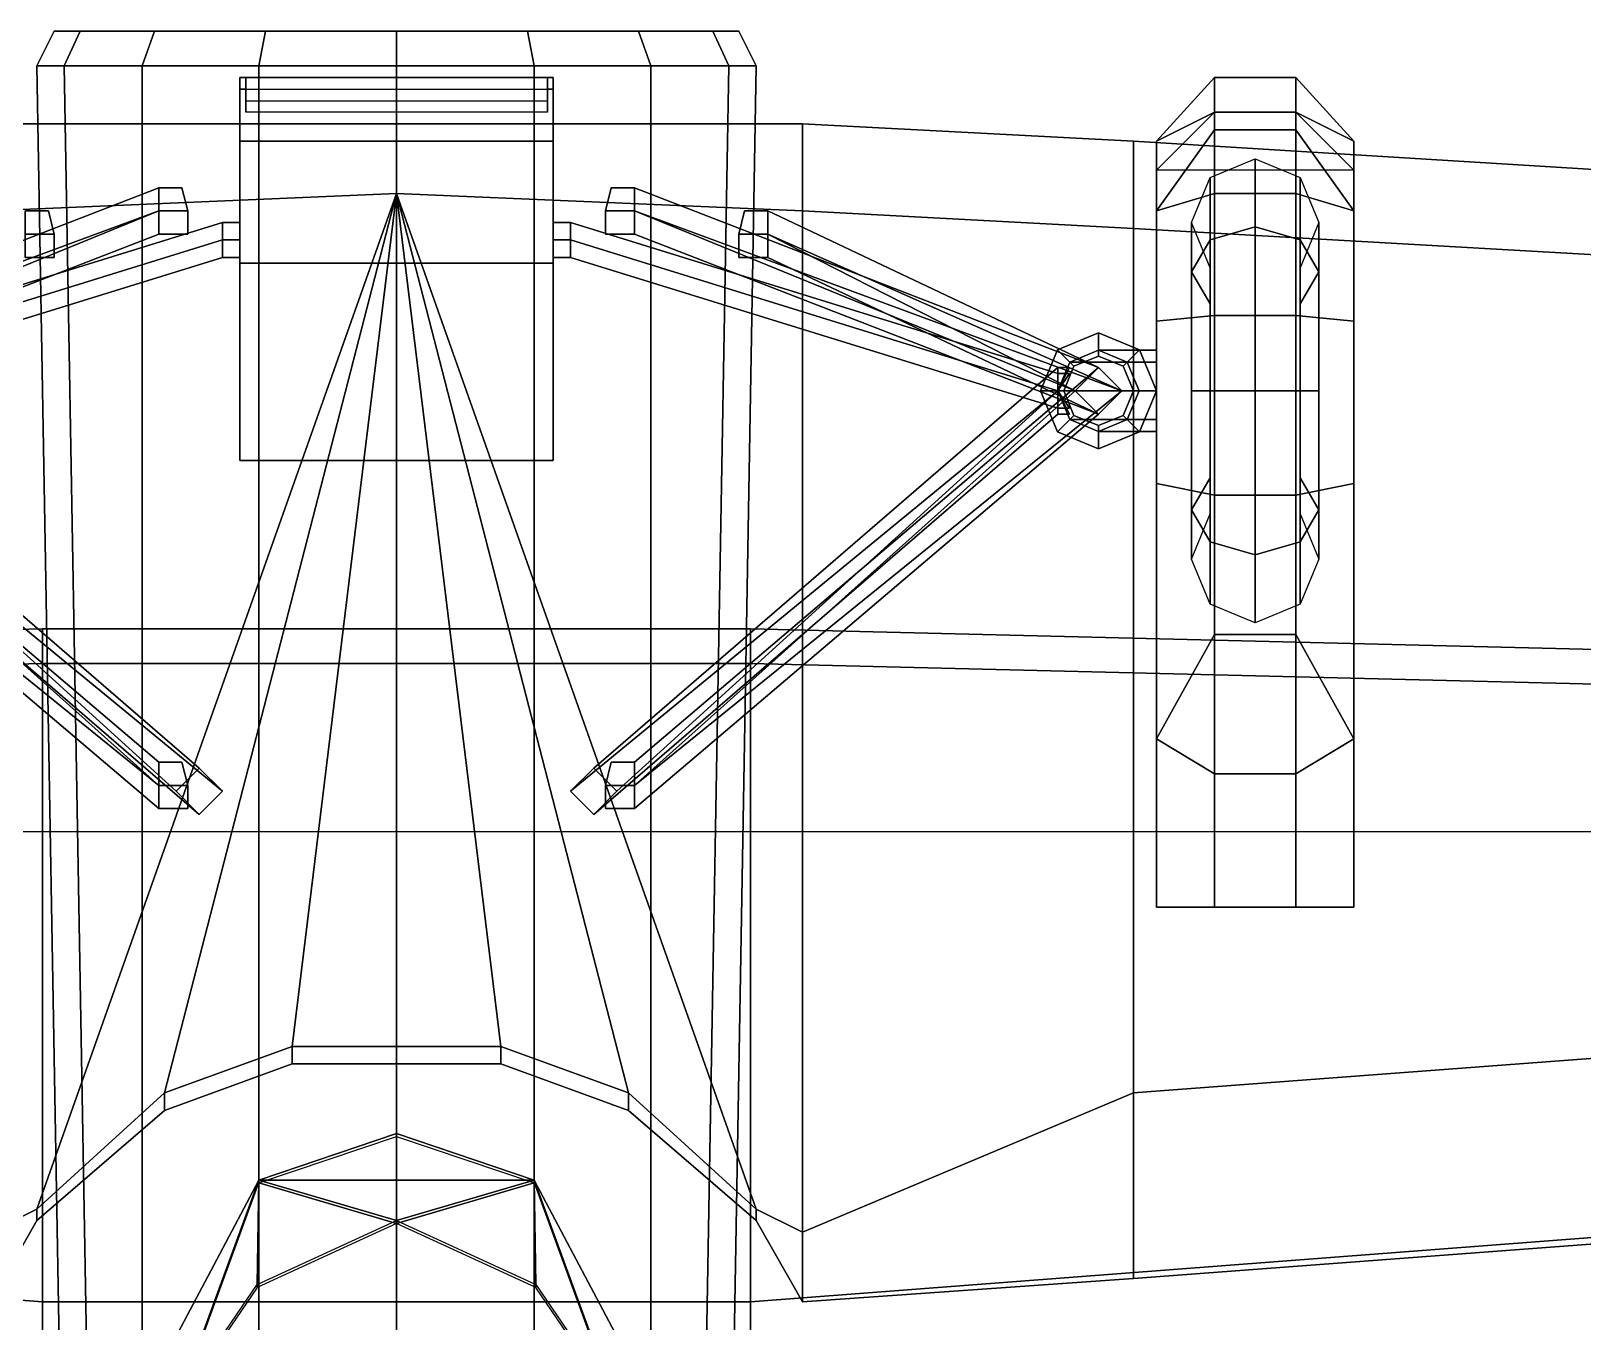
# Model space of a CAD drawing. Header units: millimetres. Extents: x -6.4 to 6.5, y -4.5 to 9.4.
# Drawn here: x -0.63 to 2.045, y 0.885 to 3.11 of the extents above; entities that cross this region are included whole.
import ezdxf

# ---------------------------------------------------------------- set-up
doc = ezdxf.new("R2010")
doc.units = ezdxf.units.MM
for name, color, linetype in [('supports', 3, 'Continuous'), ('tmp', 4, 'Continuous'), ('w1', 5, 'Continuous'), ('w2', 5, 'Continuous')]:
    doc.layers.add(name, color=color, linetype=linetype)

msp = doc.modelspace()

# ---------------------------------------------------------------- linework, layer by layer
for points in [[(-0.5728, 3.05, -0.3073), (-0.62, 3.05, -0.07), (-0.59, 3.11), (-0.5451, 3.11, -0.2258)], [(-0.62, 3.05), (-0.5728, 3.05, 0.2373), (-0.5451, 3.11, 0.2258), (-0.59, 3.11)], [(-0.62, 3.05, -0.07), (-0.62, 3.05), (-0.59, 3.11)], [(-0.4384, 3.05, -0.5084), (-0.5728, 3.05, -0.3073), (-0.5451, 3.11, -0.2258), (-0.4172, 3.11, -0.4172)], [(-0.5728, 3.05, 0.2373), (-0.4384, 3.05, 0.4384), (-0.4172, 3.11, 0.4172), (-0.5451, 3.11, 0.2258)], [(-0.2373, 3.05, -0.6428), (-0.4384, 3.05, -0.5084), (-0.4172, 3.11, -0.4172), (-0.2258, 3.11, -0.5451)], [(-0.4384, 3.05, 0.4384), (-0.2373, 3.05, 0.5728), (-0.2258, 3.11, 0.5451), (-0.4172, 3.11, 0.4172)], [(0, 3.05, -0.69), (-0.2373, 3.05, -0.6428), (-0.2258, 3.11, -0.5451), (0, 3.11, -0.59)], [(-0.2373, 3.05, 0.5728), (0, 3.05, 0.62), (0, 3.11, 0.59), (-0.2258, 3.11, 0.5451)], [(0.2373, 3.05, -0.6428), (0, 3.05, -0.69), (0, 3.11, -0.59), (0.2258, 3.11, -0.5451)], [(0, 3.05, 0.62), (0.2373, 3.05, 0.5728), (0.2258, 3.11, 0.5451), (0, 3.11, 0.59)], [(0.4384, 3.05, -0.5084), (0.2373, 3.05, -0.6428), (0.2258, 3.11, -0.5451), (0.4172, 3.11, -0.4172)], [(0.2373, 3.05, 0.5728), (0.4384, 3.05, 0.4384), (0.4172, 3.11, 0.4172), (0.2258, 3.11, 0.5451)], [(0.2449, 3.11, -0.5913), (0.4525, 3.11, -0.4525), (0.4172, 3.11, -0.4172), (0.2258, 3.11, -0.5451)], [(0.5728, 3.05, -0.3073), (0.4384, 3.05, -0.5084), (0.4172, 3.11, -0.4172), (0.5451, 3.11, -0.2258)], [(0.4384, 3.05, 0.4384), (0.5728, 3.05, 0.2373), (0.5451, 3.11, 0.2258), (0.4172, 3.11, 0.4172)], [(0.62, 3.05, -0.07), (0.5728, 3.05, -0.3073), (0.5451, 3.11, -0.2258), (0.59, 3.11)], [(0.5728, 3.05, 0.2373), (0.62, 3.05), (0.59, 3.11), (0.5451, 3.11, 0.2258)], [(0.62, 3.05), (0.62, 3.05, -0.07), (0.59, 3.11)], [(-0.5728, 3.05, 0.2373), (-0.62, 3.05), (-0.58, 0.75, -0.02), (-0.5328, 0.75, 0.2373)], [(-0.62, 3.05, -0.07), (-0.5728, 3.05, -0.3073), (-0.5328, 0.75, -0.2573), (-0.58, 0.75, -0.02)], [(-0.62, 3.05), (-0.62, 3.05, -0.07), (-0.58, 0.75, -0.02)], [(-0.4384, 3.05, 0.4384), (-0.5728, 3.05, 0.2373), (-0.5328, 0.75, 0.2373), (-0.4384, 0.75, 0.4384)], [(-0.5728, 3.05, -0.3073), (-0.4384, 3.05, -0.5084), (-0.4384, 0.75, -0.4584), (-0.5328, 0.75, -0.2573)], [(-0.2373, 3.05, 0.5728), (-0.4384, 3.05, 0.4384), (-0.4384, 0.75, 0.4384), (-0.2373, 1.13, 0.5728)], [(-0.4384, 3.05, -0.5084), (-0.2373, 3.05, -0.6428), (-0.2373, 0.75, -0.5928), (-0.4384, 0.75, -0.4584)], [(0, 3.05, 0.62), (-0.2373, 3.05, 0.5728), (-0.2373, 1.13, 0.5728), (0, 1.21, 0.62)], [(-0.2373, 3.05, -0.6428), (0, 3.05, -0.69), (0, 0.75, -0.64), (-0.2373, 0.75, -0.5928)], [(0.2373, 3.05, 0.5728), (0, 3.05, 0.62), (0, 1.21, 0.62), (0.2373, 1.13, 0.5728)], [(0, 3.05, -0.69), (0.2373, 3.05, -0.6428), (0.2373, 0.75, -0.5928), (0, 0.75, -0.64)], [(0.4384, 3.05, 0.4384), (0.2373, 3.05, 0.5728), (0.2373, 1.13, 0.5728), (0.4384, 0.75, 0.4384)], [(0.2373, 3.05, -0.6428), (0.4384, 3.05, -0.5084), (0.4384, 0.75, -0.4584), (0.2373, 0.75, -0.5928)], [(0.5728, 3.05, 0.2373), (0.4384, 3.05, 0.4384), (0.4384, 0.75, 0.4384), (0.5328, 0.75, 0.2373)], [(0.4384, 3.05, -0.5084), (0.5728, 3.05, -0.3073), (0.5328, 0.75, -0.2573), (0.4384, 0.75, -0.4584)], [(0.62, 3.05), (0.5728, 3.05, 0.2373), (0.5328, 0.75, 0.2373), (0.58, 0.75, -0.02)], [(0.5728, 3.05, -0.3073), (0.62, 3.05, -0.07), (0.58, 0.75, -0.02), (0.5328, 0.75, -0.2573)], [(0.62, 3.05, -0.07), (0.62, 3.05), (0.58, 0.75, -0.02)], [(-0.27, 3.03, -0.69), (-0.26, 3.03, -0.69), (-0.26, 3.01, -0.78), (-0.27, 3.01, -0.78)], [(-0.27, 3.03, -0.69), (-0.27, 3.01, -0.78), (-0.27, 2.37, -0.67)], [(-0.27, 3.03, -0.57), (-0.27, 3.03, -0.69), (-0.27, 2.37, -0.67), (-0.27, 2.37, -0.56)], [(-0.27, 3.03, -0.57), (0.27, 3.03, -0.57), (0.27, 3.03, -0.69), (-0.27, 3.03, -0.69)], [(-0.26, 3.03, -0.69), (-0.26, 2.99, -0.69), (-0.26, 2.97, -0.78), (-0.26, 3.01, -0.78)], [(0.26, 2.99, -0.69), (0.26, 3.03, -0.69), (0.26, 3.01, -0.78), (0.26, 2.97, -0.78)], [(0.26, 3.03, -0.69), (0.27, 3.03, -0.69), (0.27, 3.01, -0.78), (0.26, 3.01, -0.78)], [(0.27, 3.01, -0.78), (0.27, 3.03, -0.69), (0.27, 2.37, -0.67)], [(0.27, 3.03, -0.69), (0.27, 3.03, -0.57), (0.27, 2.37, -0.56), (0.27, 2.37, -0.67)], [(1.41, 2.94, -1.34), (1.41, 3.03, -1.5), (1.31, 2.92, -1.51), (1.31, 2.8, -1.31)], [(1.41, 3.03, -1.5), (1.41, 3.03, -1.66), (1.31, 2.92, -1.67), (1.31, 2.92, -1.51)], [(1.41, 3.03, -1.66), (1.41, 2.97, -1.77), (1.31, 2.92, -1.67)], [(1.55, 2.94, -1.34), (1.55, 3.03, -1.5), (1.41, 3.03, -1.5), (1.41, 2.94, -1.34)], [(1.55, 3.03, -1.5), (1.55, 3.03, -1.66), (1.41, 3.03, -1.66), (1.41, 3.03, -1.5)], [(1.55, 3.03, -1.66), (1.55, 2.97, -1.77), (1.41, 2.97, -1.77), (1.41, 3.03, -1.66)], [(1.65, 2.8, -1.31), (1.65, 2.92, -1.51), (1.55, 3.03, -1.5), (1.55, 2.94, -1.34)], [(1.65, 2.92, -1.51), (1.65, 2.92, -1.67), (1.55, 3.03, -1.66), (1.55, 3.03, -1.5)], [(1.65, 2.92, -1.67), (1.65, 2.92, -1.67), (1.55, 2.97, -1.77), (1.55, 3.03, -1.66)], [(-0.27, 3.01, -0.78), (0.27, 3.01, -0.78), (0.27, 2.92, -0.81), (-0.27, 2.92, -0.81)], [(-0.27, 3.01, -0.78), (-0.27, 2.92, -0.81), (-0.27, 2.71, -0.81), (-0.27, 2.37, -0.67)], [(0.27, 2.92, -0.81), (0.27, 3.01, -0.78), (0.27, 2.37, -0.67), (0.27, 2.71, -0.81)], [(-0.26, 2.99, -0.69), (0.26, 2.99, -0.69), (0.26, 2.97, -0.78), (-0.26, 2.97, -0.78)], [(1.41, 2.97, -1.77), (1.31, 2.87, -1.82), (1.31, 2.92, -1.67)], [(1.41, 2.97, -1.77), (1.41, 2.87, -1.82), (1.31, 2.87, -1.82)], [(1.55, 2.97, -1.77), (1.55, 2.87, -1.82), (1.41, 2.87, -1.82), (1.41, 2.97, -1.77)], [(1.65, 2.92, -1.67), (1.65, 2.92, -1.67), (1.65, 2.87, -1.82), (1.55, 2.97, -1.77)], [(1.65, 2.87, -1.82), (1.65, 2.87, -1.82), (1.55, 2.87, -1.82), (1.55, 2.97, -1.77)], [(-0.27, 2.92, -0.81), (0.27, 2.92, -0.81), (0.27, 2.71, -0.81), (-0.27, 2.71, -0.81)], [(1.41, 2.83, -1.24), (1.41, 2.94, -1.34), (1.31, 2.8, -1.31)], [(1.31, 2.59, -1.85), (1.31, 2.12, -1.85), (1.31, 2.92, -1.51), (1.31, 2.92, -1.67)], [(1.31, 2.87, -1.82), (1.31, 2.59, -1.85), (1.31, 2.92, -1.67)], [(1.31, 2.12, -1.85), (1.31, 1.65, -1.78), (1.31, 2.8, -1.31), (1.31, 2.92, -1.51)], [(1.55, 2.83, -1.24), (1.55, 2.94, -1.34), (1.41, 2.94, -1.34), (1.41, 2.83, -1.24)], [(1.65, 2.8, -1.31), (1.65, 2.8, -1.31), (1.55, 2.94, -1.34), (1.55, 2.83, -1.24)], [(1.65, 2.92, -1.51), (1.65, 2.12, -1.85), (1.65, 2.59, -1.85), (1.65, 2.92, -1.67)], [(1.65, 2.92, -1.67), (1.65, 2.59, -1.85), (1.65, 2.87, -1.82), (1.65, 2.92, -1.67)], [(1.65, 2.8, -1.31), (1.65, 1.65, -1.78), (1.65, 2.12, -1.85), (1.65, 2.92, -1.51)], [(1.48, 2.7728, -2.0928), (1.4022, 2.7501, -2.0701), (1.4022, 2.8578, -1.81), (1.48, 2.89, -1.81)], [(1.5578, 2.7501, -2.0701), (1.48, 2.7728, -2.0928), (1.48, 2.89, -1.81), (1.5578, 2.8578, -1.81)], [(1.4022, 2.7501, -2.0701), (1.37, 2.6951, -2.0151), (1.37, 2.78, -1.81), (1.4022, 2.8578, -1.81)], [(1.59, 2.6951, -2.0151), (1.5578, 2.7501, -2.0701), (1.5578, 2.8578, -1.81), (1.59, 2.78, -1.81)], [(1.41, 2.62, -1.14), (1.41, 2.83, -1.24), (1.31, 2.8, -1.31), (1.31, 2.61, -1.2)], [(1.55, 2.62, -1.14), (1.55, 2.83, -1.24), (1.41, 2.83, -1.24), (1.41, 2.62, -1.14)], [(1.65, 2.61, -1.2), (1.65, 2.8, -1.31), (1.55, 2.83, -1.24), (1.55, 2.62, -1.14)], [(1.31, 1.65, -1.78), (1.31, 1.6, -1.73), (1.31, 2.61, -1.2), (1.31, 2.8, -1.31)], [(1.65, 2.61, -1.2), (1.65, 1.6, -1.73), (1.65, 1.65, -1.78), (1.65, 2.8, -1.31)], [(-1.14, 2.49, -1.68), (-1.14, 2.52, -1.65), (-0.3, 2.78, -0.6), (-0.3, 2.75, -0.63)], [(-1.14, 2.52, -1.65), (-1.14, 2.49, -1.62), (-0.3, 2.75, -0.57), (-0.3, 2.78, -0.6)], [(-0.27, 2.75, -0.57), (-0.27, 2.78, -0.6), (-0.3, 2.78, -0.6), (-0.3, 2.75, -0.57)], [(-0.27, 2.78, -0.6), (-0.27, 2.75, -0.63), (-0.3, 2.75, -0.63), (-0.3, 2.78, -0.6)], [(0.3, 2.75, -0.57), (0.3, 2.78, -0.6), (0.27, 2.78, -0.6), (0.27, 2.75, -0.57)], [(0.3, 2.78, -0.6), (0.3, 2.75, -0.63), (0.27, 2.75, -0.63), (0.27, 2.78, -0.6)], [(1.14, 2.49, -1.62), (1.14, 2.52, -1.65), (0.3, 2.78, -0.6), (0.3, 2.75, -0.57)], [(1.14, 2.52, -1.65), (1.14, 2.49, -1.68), (0.3, 2.75, -0.63), (0.3, 2.78, -0.6)], [(1.37, 2.6951, -2.0151), (1.4022, 2.6401, -1.9601), (1.4022, 2.7022, -1.81), (1.37, 2.78, -1.81)], [(1.48, 2.49, -2.21), (1.4022, 2.49, -2.1778), (1.4022, 2.7501, -2.0701), (1.48, 2.7728, -2.0928)], [(1.5578, 2.49, -2.1778), (1.48, 2.49, -2.21), (1.48, 2.7728, -2.0928), (1.5578, 2.7501, -2.0701)], [(1.5578, 2.6401, -1.9601), (1.59, 2.6951, -2.0151), (1.59, 2.78, -1.81), (1.5578, 2.7022, -1.81)], [(-1.14, 2.49, -1.62), (-1.14, 2.46, -1.65), (-0.3, 2.72, -0.6), (-0.3, 2.75, -0.57)], [(-1.14, 2.46, -1.65), (-1.14, 2.49, -1.68), (-0.3, 2.75, -0.63), (-0.3, 2.72, -0.6)], [(-0.27, 2.75, -0.63), (-0.27, 2.72, -0.6), (-0.3, 2.72, -0.6), (-0.3, 2.75, -0.63)], [(-0.27, 2.72, -0.6), (-0.27, 2.75, -0.57), (-0.3, 2.75, -0.57), (-0.3, 2.72, -0.6)], [(0.3, 2.75, -0.63), (0.3, 2.72, -0.6), (0.27, 2.72, -0.6), (0.27, 2.75, -0.63)], [(0.3, 2.72, -0.6), (0.3, 2.75, -0.57), (0.27, 2.75, -0.57), (0.27, 2.72, -0.6)], [(1.14, 2.49, -1.68), (1.14, 2.46, -1.65), (0.3, 2.72, -0.6), (0.3, 2.75, -0.63)], [(1.14, 2.46, -1.65), (1.14, 2.49, -1.62), (0.3, 2.75, -0.57), (0.3, 2.72, -0.6)], [(1.4022, 2.49, -2.1778), (1.37, 2.49, -2.1), (1.37, 2.6951, -2.0151), (1.4022, 2.7501, -2.0701)], [(1.59, 2.49, -2.1), (1.5578, 2.49, -2.1778), (1.5578, 2.7501, -2.0701), (1.59, 2.6951, -2.0151)], [(-0.27, 2.71, -0.81), (0.27, 2.71, -0.81), (0.27, 2.37, -0.67), (-0.27, 2.37, -0.67)], [(1.4022, 2.49, -2.0222), (1.4022, 2.2778, -1.81), (1.4022, 2.7022, -1.81), (1.4022, 2.6401, -1.9601)], [(1.5578, 2.2778, -1.81), (1.5578, 2.49, -2.0222), (1.5578, 2.6401, -1.9601), (1.5578, 2.7022, -1.81)], [(1.37, 2.49, -2.1), (1.4022, 2.49, -2.0222), (1.4022, 2.6401, -1.9601), (1.37, 2.6951, -2.0151)], [(1.5578, 2.49, -2.0222), (1.59, 2.49, -2.1), (1.59, 2.6951, -2.0151), (1.5578, 2.6401, -1.9601)], [(1.41, 2.31, -1.14), (1.41, 2.62, -1.14), (1.31, 2.61, -1.2), (1.31, 2.33, -1.2)], [(1.31, 1.6, -1.73), (1.31, 1.89, -1.43), (1.31, 2.33, -1.2), (1.31, 2.61, -1.2)], [(1.55, 2.31, -1.14), (1.55, 2.62, -1.14), (1.41, 2.62, -1.14), (1.41, 2.31, -1.14)], [(1.65, 2.33, -1.2), (1.65, 2.61, -1.2), (1.55, 2.62, -1.14), (1.55, 2.31, -1.14)], [(1.65, 2.33, -1.2), (1.65, 1.89, -1.43), (1.65, 1.6, -1.73), (1.65, 2.61, -1.2)], [(1.21, 2.59, -1.25), (1.1393, 2.5607, -1.25), (1.1393, 2.5607, -0.73), (1.21, 2.59, -0.73)], [(1.21, 2.59, -0.73), (1.1393, 2.5607, -0.73), (1.1676, 2.5324, -0.5), (1.21, 2.55, -0.5)], [(1.2807, 2.5607, -1.25), (1.21, 2.59, -1.25), (1.21, 2.59, -0.73), (1.2807, 2.5607, -0.73)], [(1.2807, 2.5607, -0.73), (1.21, 2.59, -0.73), (1.21, 2.55, -0.5), (1.2524, 2.5324, -0.5)], [(1.1393, 2.5607, -1.25), (1.11, 2.49, -1.25), (1.11, 2.49, -0.73), (1.1393, 2.5607, -0.73)], [(1.1393, 2.5607, -0.73), (1.11, 2.49, -0.73), (1.15, 2.49, -0.5), (1.1676, 2.5324, -0.5)], [(1.21, 2.56, -1.81), (1.1605, 2.5395, -1.8595), (1.1605, 2.5395, -1.25), (1.21, 2.56, -1.25)], [(1.1605, 2.5395, -1.8595), (1.21, 2.56, -1.81), (1.31, 2.56, -1.81), (1.31, 2.5395, -1.8595)], [(1.21, 2.55, -0.5), (1.1676, 2.5324, -0.5), (1.1676, 2.5324, 1.1), (1.21, 2.55, 1.1)], [(1.2595, 2.5395, -1.7605), (1.21, 2.56, -1.81), (1.21, 2.56, -1.25), (1.2595, 2.5395, -1.25)], [(1.21, 2.56, -1.81), (1.2595, 2.5395, -1.7605), (1.31, 2.5395, -1.7605), (1.31, 2.56, -1.81)], [(1.2524, 2.5324, -0.5), (1.21, 2.55, -0.5), (1.21, 2.55, 1.1), (1.2524, 2.5324, 1.1)], [(1.31, 2.49, -0.73), (1.2807, 2.5607, -0.73), (1.2524, 2.5324, -0.5), (1.27, 2.49, -0.5)], [(1.31, 2.49, -1.25), (1.2807, 2.5607, -1.25), (1.2807, 2.5607, -0.73), (1.31, 2.49, -0.73)], [(-1.14, 2.53, -1.81), (-1.14, 2.49, -1.77), (-0.38, 1.8, -0.65), (-0.34, 1.84, -0.65)], [(-1.14, 2.49, -1.85), (-1.14, 2.53, -1.81), (-0.34, 1.84, -0.65), (-0.3, 1.8, -0.65)], [(1.14, 2.53, -1.81), (1.14, 2.49, -1.85), (0.3, 1.8, -0.65), (0.34, 1.84, -0.65)], [(1.14, 2.49, -1.77), (1.14, 2.53, -1.81), (0.34, 1.84, -0.65), (0.38, 1.8, -0.65)], [(1.1605, 2.5395, -1.8595), (1.14, 2.49, -1.88), (1.14, 2.49, -1.25), (1.1605, 2.5395, -1.25)], [(1.14, 2.49, -1.88), (1.1605, 2.5395, -1.8595), (1.31, 2.5395, -1.8595), (1.31, 2.49, -1.88)], [(1.14, 2.49, -1.77), (1.16, 2.53, -1.81), (1.14, 2.53, -1.81), (1.14, 2.49, -1.77)], [(1.16, 2.53, -1.81), (1.14, 2.49, -1.85), (1.14, 2.49, -1.85), (1.14, 2.53, -1.81)], [(1.14, 2.49, -1.62), (1.16, 2.52, -1.65), (1.14, 2.52, -1.65), (1.14, 2.49, -1.62)], [(1.16, 2.52, -1.65), (1.14, 2.49, -1.68), (1.14, 2.49, -1.68), (1.14, 2.52, -1.65)], [(1.1676, 2.5324, -0.5), (1.15, 2.49, -0.5), (1.15, 2.49, 1.1), (1.1676, 2.5324, 1.1)], [(1.27, 2.49, -0.5), (1.2524, 2.5324, -0.5), (1.2524, 2.5324, 1.1), (1.27, 2.49, 1.1)], [(1.28, 2.49, -1.74), (1.2595, 2.5395, -1.7605), (1.2595, 2.5395, -1.25), (1.28, 2.49, -1.25)], [(1.2595, 2.5395, -1.7605), (1.28, 2.49, -1.74), (1.31, 2.49, -1.74), (1.31, 2.5395, -1.7605)], [(-1.14, 2.45, -1.81), (-1.14, 2.49, -1.85), (-0.3, 1.8, -0.65), (-0.34, 1.76, -0.65)], [(-1.14, 2.49, -1.77), (-1.14, 2.45, -1.81), (-0.34, 1.76, -0.65), (-0.38, 1.8, -0.65)], [(1.14, 2.49, -1.85), (1.14, 2.45, -1.81), (0.34, 1.76, -0.65), (0.3, 1.8, -0.65)], [(1.14, 2.45, -1.81), (1.14, 2.49, -1.77), (0.38, 1.8, -0.65), (0.34, 1.76, -0.65)], [(1.11, 2.49, -1.25), (1.1393, 2.4193, -1.25), (1.1393, 2.4193, -0.73), (1.11, 2.49, -0.73)], [(1.11, 2.49, -0.73), (1.1393, 2.4193, -0.73), (1.1676, 2.4476, -0.5), (1.15, 2.49, -0.5)], [(1.14, 2.49, -1.88), (1.1605, 2.4405, -1.8595), (1.1605, 2.4405, -1.25), (1.14, 2.49, -1.25)], [(1.1605, 2.4405, -1.8595), (1.14, 2.49, -1.88), (1.31, 2.49, -1.88), (1.31, 2.4405, -1.8595)], [(1.14, 2.49, -1.68), (1.16, 2.46, -1.65), (1.14, 2.46, -1.65), (1.14, 2.49, -1.68)], [(1.16, 2.46, -1.65), (1.14, 2.49, -1.62), (1.14, 2.49, -1.62), (1.14, 2.46, -1.65)], [(1.14, 2.49, -1.85), (1.16, 2.45, -1.81), (1.14, 2.45, -1.81), (1.14, 2.49, -1.85)], [(1.16, 2.45, -1.81), (1.14, 2.49, -1.77), (1.14, 2.49, -1.77), (1.14, 2.45, -1.81)], [(1.15, 2.49, -0.5), (1.1676, 2.4476, -0.5), (1.1676, 2.4476, 1.1), (1.15, 2.49, 1.1)], [(1.2524, 2.4476, -0.5), (1.27, 2.49, -0.5), (1.27, 2.49, 1.1), (1.2524, 2.4476, 1.1)], [(1.2807, 2.4193, -0.73), (1.31, 2.49, -0.73), (1.27, 2.49, -0.5), (1.2524, 2.4476, -0.5)], [(1.2595, 2.4405, -1.7605), (1.28, 2.49, -1.74), (1.28, 2.49, -1.25), (1.2595, 2.4405, -1.25)], [(1.28, 2.49, -1.74), (1.2595, 2.4405, -1.7605), (1.31, 2.4405, -1.7605), (1.31, 2.49, -1.74)], [(1.2807, 2.4193, -1.25), (1.31, 2.49, -1.25), (1.31, 2.49, -0.73), (1.2807, 2.4193, -0.73)], [(1.37, 2.2849, -2.0151), (1.4022, 2.3399, -1.9601), (1.4022, 2.49, -2.0222), (1.37, 2.49, -2.1)], [(1.4022, 2.2299, -2.0701), (1.37, 2.2849, -2.0151), (1.37, 2.49, -2.1), (1.4022, 2.49, -2.1778)], [(1.4022, 2.2778, -1.81), (1.4022, 2.2778, -1.81), (1.4022, 2.49, -2.0222), (1.4022, 2.3399, -1.9601)], [(1.48, 2.2072, -2.0928), (1.4022, 2.2299, -2.0701), (1.4022, 2.49, -2.1778), (1.48, 2.49, -2.21)], [(1.5578, 2.2299, -2.0701), (1.48, 2.2072, -2.0928), (1.48, 2.49, -2.21), (1.5578, 2.49, -2.1778)], [(1.5578, 2.2778, -1.81), (1.5578, 2.2778, -1.81), (1.5578, 2.3399, -1.9601), (1.5578, 2.49, -2.0222)], [(1.5578, 2.3399, -1.9601), (1.59, 2.2849, -2.0151), (1.59, 2.49, -2.1), (1.5578, 2.49, -2.0222)], [(1.59, 2.2849, -2.0151), (1.5578, 2.2299, -2.0701), (1.5578, 2.49, -2.1778), (1.59, 2.49, -2.1)], [(1.1393, 2.4193, -0.73), (1.21, 2.39, -0.73), (1.21, 2.43, -0.5), (1.1676, 2.4476, -0.5)], [(1.1605, 2.4405, -1.8595), (1.21, 2.42, -1.81), (1.21, 2.42, -1.25), (1.1605, 2.4405, -1.25)], [(1.21, 2.42, -1.81), (1.1605, 2.4405, -1.8595), (1.31, 2.4405, -1.8595), (1.31, 2.42, -1.81)], [(1.1676, 2.4476, -0.5), (1.21, 2.43, -0.5), (1.21, 2.43, 1.1), (1.1676, 2.4476, 1.1)], [(1.21, 2.43, -0.5), (1.2524, 2.4476, -0.5), (1.2524, 2.4476, 1.1), (1.21, 2.43, 1.1)], [(1.21, 2.39, -0.73), (1.2807, 2.4193, -0.73), (1.2524, 2.4476, -0.5), (1.21, 2.43, -0.5)], [(1.21, 2.42, -1.81), (1.2595, 2.4405, -1.7605), (1.2595, 2.4405, -1.25), (1.21, 2.42, -1.25)], [(1.2595, 2.4405, -1.7605), (1.21, 2.42, -1.81), (1.31, 2.42, -1.81), (1.31, 2.4405, -1.7605)], [(1.1393, 2.4193, -1.25), (1.21, 2.39, -1.25), (1.21, 2.39, -0.73), (1.1393, 2.4193, -0.73)], [(1.21, 2.39, -1.25), (1.2807, 2.4193, -1.25), (1.2807, 2.4193, -0.73), (1.21, 2.39, -0.73)], [(-0.27, 2.37, -0.67), (0.27, 2.37, -0.67), (0.27, 2.37, -0.56), (-0.27, 2.37, -0.56)], [(1.41, 2.07, -1.24), (1.41, 2.31, -1.14), (1.31, 2.33, -1.2), (1.31, 1.89, -1.43)], [(1.37, 2.2, -1.81), (1.4022, 2.2778, -1.81), (1.4022, 2.3399, -1.9601), (1.37, 2.2849, -2.0151)], [(1.65, 1.89, -1.43), (1.65, 2.33, -1.2), (1.55, 2.31, -1.14), (1.55, 2.07, -1.24)], [(1.5578, 2.2778, -1.81), (1.59, 2.2, -1.81), (1.59, 2.2849, -2.0151), (1.5578, 2.3399, -1.9601)], [(1.55, 2.07, -1.24), (1.55, 2.31, -1.14), (1.41, 2.31, -1.14), (1.41, 2.07, -1.24)], [(1.4022, 2.1222, -1.81), (1.37, 2.2, -1.81), (1.37, 2.2849, -2.0151), (1.4022, 2.2299, -2.0701)], [(1.59, 2.2, -1.81), (1.5578, 2.1222, -1.81), (1.5578, 2.2299, -2.0701), (1.59, 2.2849, -2.0151)], [(1.48, 2.09, -1.81), (1.4022, 2.1222, -1.81), (1.4022, 2.2299, -2.0701), (1.48, 2.2072, -2.0928)], [(1.5578, 2.1222, -1.81), (1.48, 2.09, -1.81), (1.48, 2.2072, -2.0928), (1.5578, 2.2299, -2.0701)], [(1.41, 1.83, -1.42), (1.41, 2.07, -1.24), (1.31, 1.89, -1.43)], [(1.55, 1.83, -1.42), (1.55, 2.07, -1.24), (1.41, 2.07, -1.24), (1.41, 1.83, -1.42)], [(1.65, 1.89, -1.43), (1.65, 1.89, -1.43), (1.55, 2.07, -1.24), (1.55, 1.83, -1.42)], [(1.41, 1.6, -1.7), (1.41, 1.83, -1.42), (1.31, 1.89, -1.43), (1.31, 1.6, -1.73)], [(1.65, 1.6, -1.73), (1.65, 1.89, -1.43), (1.55, 1.83, -1.42), (1.55, 1.6, -1.7)], [(1.55, 1.6, -1.7), (1.55, 1.83, -1.42), (1.41, 1.83, -1.42), (1.41, 1.6, -1.7)], [(1.41, 1.6, -1.73), (1.41, 1.6, -1.7), (1.31, 1.6, -1.73)], [(1.55, 1.6, -1.73), (1.55, 1.6, -1.7), (1.41, 1.6, -1.7), (1.41, 1.6, -1.73)], [(1.65, 1.6, -1.73), (1.65, 1.6, -1.73), (1.55, 1.6, -1.7), (1.55, 1.6, -1.73)], [(0, 1.21, 0.62), (-0.2373, 1.13, 0.5728), (0, 1.06, 0.84)], [(0, 1.21, 0.62), (0, 1.21, 0.62), (-0.2373, 1.13, 0.5728), (0.2373, 1.13, 0.5728)], [(-0.2373, 1.125, 0.5728), (0, 1.205, 0.62), (0, 1.055, 0.84), (-0.2373, 1.125, 0.5728)], [(0.2373, 1.13, 0.5728), (0, 1.21, 0.62), (0, 1.06, 0.84), (0.2373, 1.13, 0.5728)], [(0, 1.205, 0.62), (0.2373, 1.125, 0.5728), (0, 1.055, 0.84)], [(-0.2373, 1.13, 0.5728), (-0.4384, 0.75, 0.4384), (-0.3762, 0.75, 0.48)], [(-0.2373, 1.13, 0.5728), (-0.3762, 0.75, 0.48), (-0.24, 0.95, 0.72)], [(0.2373, 1.13, 0.5728), (-0.2373, 1.13, 0.5728), (-0.3762, 0.75, 0.48), (0.3762, 0.75, 0.48)], [(-0.3762, 0.745, 0.48), (-0.2373, 1.125, 0.5728), (-0.24, 0.945, 0.72), (-0.3762, 0.745, 0.48)], [(-0.2373, 1.13, 0.5728), (-0.24, 0.95, 0.72), (0, 1.06, 0.84)], [(-0.24, 0.945, 0.72), (-0.2373, 1.125, 0.5728), (0, 1.055, 0.84), (-0.24, 0.945, 0.72)], [(0.24, 0.95, 0.72), (0.2373, 1.13, 0.5728), (0, 1.06, 0.84), (0.24, 0.95, 0.72)], [(0.2373, 1.125, 0.5728), (0.24, 0.945, 0.72), (0, 1.055, 0.84)], [(0.4384, 0.75, 0.4384), (0.2373, 1.13, 0.5728), (0.3762, 0.75, 0.48), (0.4384, 0.75, 0.4384)], [(0.3762, 0.75, 0.48), (0.2373, 1.13, 0.5728), (0.24, 0.95, 0.72), (0.3762, 0.75, 0.48)], [(0.2373, 1.125, 0.5728), (0.3762, 0.745, 0.48), (0.24, 0.945, 0.72)]]:
    msp.add_3dface(points)
at = {"layer": 'supports'}
for points in [[(-0.41, 2.84, 0.45), (-0.41, 2.8, 0.41), (-1.25, 2.49, 1.1), (-1.21, 2.53, 1.1)], [(-0.41, 2.8, 0.49), (-0.41, 2.84, 0.45), (-1.21, 2.53, 1.1), (-1.17, 2.49, 1.1)], [(-0.41, 2.8, 0.41), (-0.41, 2.84, 0.45), (-0.37, 2.84, 0.45), (-0.36, 2.8, 0.41)], [(-0.41, 2.84, 0.45), (-0.41, 2.8, 0.49), (-0.36, 2.8, 0.49), (-0.37, 2.84, 0.45)], [(0.41, 2.8, 0.49), (0.41, 2.84, 0.45), (0.37, 2.84, 0.45), (0.36, 2.8, 0.49)], [(0.41, 2.84, 0.45), (0.41, 2.8, 0.41), (0.36, 2.8, 0.41), (0.37, 2.84, 0.45)], [(0.41, 2.8, 0.41), (0.41, 2.84, 0.45), (1.21, 2.53, 1.1), (1.25, 2.49, 1.1)], [(0.41, 2.84, 0.45), (0.41, 2.8, 0.49), (1.17, 2.49, 1.1), (1.21, 2.53, 1.1)], [(-0.41, 2.8, 0.41), (-0.41, 2.76, 0.45), (-1.21, 2.45, 1.1), (-1.25, 2.49, 1.1)], [(-0.41, 2.76, 0.45), (-0.41, 2.8, 0.49), (-1.17, 2.49, 1.1), (-1.21, 2.45, 1.1)], [(-0.64, 2.76, -0.02), (-0.64, 2.8, 0.02), (-0.6, 2.8, 0.02), (-0.59, 2.76, -0.02)], [(-0.64, 2.8, 0.02), (-0.64, 2.76, 0.06), (-0.59, 2.76, 0.06), (-0.6, 2.8, 0.02)], [(-0.41, 2.8, 0.49), (-0.41, 2.76, 0.45), (-0.36, 2.76, 0.45), (-0.36, 2.8, 0.49)], [(-0.41, 2.76, 0.45), (-0.41, 2.8, 0.41), (-0.36, 2.8, 0.41), (-0.36, 2.76, 0.45)], [(0.41, 2.8, 0.41), (0.41, 2.76, 0.45), (0.36, 2.76, 0.45), (0.36, 2.8, 0.41)], [(0.41, 2.76, 0.45), (0.41, 2.8, 0.49), (0.36, 2.8, 0.49), (0.36, 2.76, 0.45)], [(0.41, 2.8, 0.49), (0.41, 2.76, 0.45), (1.21, 2.45, 1.1), (1.17, 2.49, 1.1)], [(0.41, 2.76, 0.45), (0.41, 2.8, 0.41), (1.25, 2.49, 1.1), (1.21, 2.45, 1.1)], [(0.64, 2.76, 0.06), (0.64, 2.8, 0.02), (0.6, 2.8, 0.02), (0.59, 2.76, 0.06)], [(0.64, 2.8, 0.02), (0.64, 2.76, -0.02), (0.59, 2.76, -0.02), (0.6, 2.8, 0.02)], [(0.64, 2.76, -0.02), (0.64, 2.8, 0.02), (1.21, 2.53, 1.1), (1.25, 2.49, 1.1)], [(0.64, 2.8, 0.02), (0.64, 2.76, 0.06), (1.17, 2.49, 1.1), (1.21, 2.53, 1.1)], [(-0.64, 2.76, 0.06), (-0.64, 2.72, 0.02), (-0.59, 2.72, 0.02), (-0.59, 2.76, 0.06)], [(-0.64, 2.72, 0.02), (-0.64, 2.76, -0.02), (-0.59, 2.76, -0.02), (-0.59, 2.72, 0.02)], [(0.64, 2.76, -0.02), (0.64, 2.72, 0.02), (0.59, 2.72, 0.02), (0.59, 2.76, -0.02)], [(0.64, 2.72, 0.02), (0.64, 2.76, 0.06), (0.59, 2.76, 0.06), (0.59, 2.72, 0.02)], [(0.64, 2.76, 0.06), (0.64, 2.72, 0.02), (1.21, 2.45, 1.1), (1.17, 2.49, 1.1)], [(0.64, 2.72, 0.02), (0.64, 2.76, -0.02), (1.25, 2.49, 1.1), (1.21, 2.45, 1.1)], [(-0.41, 1.85, 0.45), (-0.41, 1.81, 0.41), (-1.25, 2.49, 1.1), (-1.21, 2.53, 1.1)], [(-0.41, 1.81, 0.49), (-0.41, 1.85, 0.45), (-1.21, 2.53, 1.1), (-1.17, 2.49, 1.1)], [(0.41, 1.81, 0.41), (0.41, 1.85, 0.45), (1.21, 2.53, 1.1), (1.25, 2.49, 1.1)], [(0.41, 1.85, 0.45), (0.41, 1.81, 0.49), (1.17, 2.49, 1.1), (1.21, 2.53, 1.1)], [(-0.41, 1.81, 0.41), (-0.41, 1.77, 0.45), (-1.21, 2.45, 1.1), (-1.25, 2.49, 1.1)], [(-0.41, 1.77, 0.45), (-0.41, 1.81, 0.49), (-1.17, 2.49, 1.1), (-1.21, 2.45, 1.1)], [(0.41, 1.81, 0.49), (0.41, 1.77, 0.45), (1.21, 2.45, 1.1), (1.17, 2.49, 1.1)], [(0.41, 1.77, 0.45), (0.41, 1.81, 0.41), (1.25, 2.49, 1.1), (1.21, 2.45, 1.1)], [(-0.41, 1.81, 0.41), (-0.41, 1.85, 0.45), (-0.37, 1.85, 0.45), (-0.36, 1.81, 0.41)], [(-0.41, 1.85, 0.45), (-0.41, 1.81, 0.49), (-0.36, 1.81, 0.49), (-0.37, 1.85, 0.45)], [(0.41, 1.81, 0.49), (0.41, 1.85, 0.45), (0.37, 1.85, 0.45), (0.36, 1.81, 0.49)], [(0.41, 1.85, 0.45), (0.41, 1.81, 0.41), (0.36, 1.81, 0.41), (0.37, 1.85, 0.45)], [(-0.41, 1.81, 0.49), (-0.41, 1.77, 0.45), (-0.36, 1.77, 0.45), (-0.36, 1.81, 0.49)], [(-0.41, 1.77, 0.45), (-0.41, 1.81, 0.41), (-0.36, 1.81, 0.41), (-0.36, 1.77, 0.45)], [(0.41, 1.81, 0.41), (0.41, 1.77, 0.45), (0.36, 1.77, 0.45), (0.36, 1.81, 0.41)], [(0.41, 1.77, 0.45), (0.41, 1.81, 0.49), (0.36, 1.81, 0.49), (0.36, 1.77, 0.45)]]:
    msp.add_3dface(points, dxfattribs=at)
at = {"layer": 'tmp'}
msp.add_xline((3.63, 1.73), (-1, 0), dxfattribs=at)
at = {"layer": 'w1'}
for points in [[(-0.7, 2.95, 1.24), (0, 2.95, 1.24), (0, 2.83, 1.1), (-0.7, 2.8, 1.1)], [(-0.7, 2.8, 1.36), (0, 2.83, 1.36), (0, 2.95, 1.24), (-0.7, 2.95, 1.24)], [(0, 2.83, 1.1), (-0.62, 1.08, 1.1), (-0.7, 1.04, 1.1), (-0.7, 2.8, 1.1)], [(-0.7, 1.04, 1.36), (-0.62, 1.08, 1.36), (0, 2.83, 1.36), (-0.7, 2.8, 1.36)], [(0, 2.83, 1.1), (-0.4, 1.28, 1.1), (-0.62, 1.08, 1.1), (0, 2.83, 1.1)], [(-0.62, 1.08, 1.36), (-0.4, 1.28, 1.36), (0, 2.83, 1.36)], [(0, 2.83, 1.1), (-0.18, 1.36, 1.1), (-0.4, 1.28, 1.1), (0, 2.83, 1.1)], [(-0.4, 1.28, 1.36), (-0.18, 1.36, 1.36), (0, 2.83, 1.36)], [(0, 2.83, 1.1), (0, 1.36, 1.1), (-0.18, 1.36, 1.1), (0, 2.83, 1.1)], [(-0.18, 1.36, 1.36), (0, 1.36, 1.36), (0, 2.83, 1.36)], [(0.61, 2.08, -0.53), (0.61, 0.48, -0.53), (0, 0.48, -0.53), (0, 2.08, -0.53)], [(0, 2.08, -0.53), (0, 0.48, -0.53), (0, 0.92, -0.4), (0, 2.02, -0.4)], [(0, 2.02, -0.4), (0.61, 2.02, -0.4), (0.61, 2.08, -0.53), (0, 2.08, -0.53)], [(0, 0.48, -0.53), (0.61, 0.48, -0.53), (0.61, 2.08, -0.53), (0, 2.08, -0.53)], [(0, 2.02, -0.65), (0, 0.92, -0.65), (0, 0.48, -0.53), (0, 2.08, -0.53)], [(0, 2.08, -0.53), (0.61, 2.08, -0.53), (0.61, 2.02, -0.65), (0, 2.02, -0.65)], [(0.61, 2.02, -0.4), (0.61, 0.92, -0.4), (0.61, 0.48, -0.53), (0.61, 2.08, -0.53)], [(3.88, 2, -0.45), (3.88, 0.87, -0.45), (0.61, 0.48, -0.53), (0.61, 2.08, -0.53)], [(0.61, 2.08, -0.53), (0.61, 0.48, -0.53), (0.61, 0.92, -0.4), (0.61, 2.02, -0.4)], [(0.61, 2.02, -0.4), (3.88, 1.94, -0.39), (3.88, 2, -0.45), (0.61, 2.08, -0.53)], [(0.61, 0.48, -0.53), (3.88, 0.87, -0.45), (3.88, 2, -0.45), (0.61, 2.08, -0.53)], [(0.61, 2.08, -0.53), (0.61, 0.48, -0.53), (0.61, 0.92, -0.65), (0.61, 2.02, -0.65)], [(0.61, 2.02, -0.65), (0.61, 0.92, -0.65), (0.61, 0.48, -0.53), (0.61, 2.08, -0.53)], [(0.61, 2.08, -0.53), (3.88, 2, -0.45), (3.88, 1.94, -0.52), (0.61, 2.02, -0.65)], [(0, 0.92, -0.4), (0.61, 0.92, -0.4), (0.61, 2.02, -0.4), (0, 2.02, -0.4)], [(0.61, 2.02, -0.65), (0.61, 0.92, -0.65), (0, 0.92, -0.65), (0, 2.02, -0.65)], [(0.61, 0.92, -0.4), (3.88, 1.17, -0.39), (3.88, 1.94, -0.39), (0.61, 2.02, -0.4)], [(3.88, 1.94, -0.52), (3.88, 1.17, -0.52), (0.61, 0.92, -0.65), (0.61, 2.02, -0.65)], [(-0.4, 1.28, 1.1), (-0.18, 1.36, 1.1), (-0.18, 1.33, 1.24), (-0.4, 1.25, 1.24)], [(-0.4, 1.25, 1.24), (-0.18, 1.33, 1.24), (-0.18, 1.36, 1.36), (-0.4, 1.28, 1.36)], [(-0.18, 1.36, 1.1), (0, 1.36, 1.1), (0, 1.33, 1.24), (-0.18, 1.33, 1.24)], [(-0.18, 1.33, 1.24), (0, 1.33, 1.24), (0, 1.36, 1.36), (-0.18, 1.36, 1.36)], [(-0.62, 1.08, 1.1), (-0.4, 1.28, 1.1), (-0.4, 1.25, 1.24), (-0.62, 1.06, 1.24)], [(-0.62, 1.06, 1.24), (-0.4, 1.25, 1.24), (-0.4, 1.28, 1.36), (-0.62, 1.08, 1.36)], [(0.61, 0.48, -0.53), (3.88, 0.87, -0.45), (3.88, 1.17, -0.39), (0.61, 0.92, -0.4)], [(0.61, 0.92, -0.65), (3.88, 1.17, -0.52), (3.88, 0.87, -0.45), (0.61, 0.48, -0.53)], [(-0.7, 1.04, 1.1), (-0.62, 1.08, 1.1), (-0.62, 1.06, 1.24), (-0.7, 0.92, 1.24)], [(-0.7, 0.92, 1.24), (-0.62, 1.06, 1.24), (-0.62, 1.08, 1.36), (-0.7, 1.04, 1.36)], [(0, 0.48, -0.53), (0.61, 0.48, -0.53), (0.61, 0.92, -0.4), (0, 0.92, -0.4)], [(0, 0.92, -0.65), (0.61, 0.92, -0.65), (0.61, 0.48, -0.53), (0, 0.48, -0.53)]]:
    msp.add_3dface(points, dxfattribs=at)
at = {"layer": 'w2'}
for points in [[(0.7, 2.8, 1.36), (0, 2.83, 1.36), (0, 2.95, 1.24), (0.7, 2.95, 1.24)], [(0.7, 2.95, 1.24), (0, 2.95, 1.24), (0, 2.83, 1.1), (0.7, 2.8, 1.1)], [(1.27, 2.77, 1.36), (0.7, 2.8, 1.36), (0.7, 2.95, 1.24), (1.27, 2.92, 1.24)], [(1.27, 2.92, 1.24), (0.7, 2.95, 1.24), (0.7, 2.8, 1.1), (1.27, 2.77, 1.1)], [(5.66, 2.52, 1.37), (1.27, 2.77, 1.36), (1.27, 2.92, 1.24), (5.66, 2.65, 1.31)], [(5.66, 2.65, 1.31), (1.27, 2.92, 1.24), (1.27, 2.77, 1.1), (5.66, 2.52, 1.25)], [(0.4, 1.28, 1.36), (0.18, 1.36, 1.36), (0, 2.83, 1.36)], [(0.18, 1.36, 1.36), (0, 1.36, 1.36), (0, 2.83, 1.36)], [(0.7, 1.04, 1.36), (0.62, 1.08, 1.36), (0, 2.83, 1.36), (0.7, 2.8, 1.36)], [(0.62, 1.08, 1.36), (0.4, 1.28, 1.36), (0, 2.83, 1.36)], [(0, 2.83, 1.1), (0.62, 1.08, 1.1), (0.7, 1.04, 1.1), (0.7, 2.8, 1.1)], [(0, 2.83, 1.1), (0.4, 1.28, 1.1), (0.62, 1.08, 1.1), (0, 2.83, 1.1)], [(0, 2.83, 1.1), (0.18, 1.36, 1.1), (0.4, 1.28, 1.1), (0, 2.83, 1.1)], [(0, 2.83, 1.1), (0, 1.36, 1.1), (0.18, 1.36, 1.1), (0, 2.83, 1.1)], [(1.27, 1.28, 1.36), (0.7, 1.04, 1.36), (0.7, 2.8, 1.36), (1.27, 2.77, 1.36)], [(0.7, 2.8, 1.1), (0.7, 1.04, 1.1), (1.27, 1.28, 1.1), (1.27, 2.77, 1.1)], [(5.66, 1.61, 1.37), (1.27, 1.28, 1.36), (1.27, 2.77, 1.36), (5.66, 2.52, 1.37)], [(1.27, 2.77, 1.1), (1.27, 1.28, 1.1), (5.66, 1.61, 1.25), (5.66, 2.52, 1.25)], [(-0.61, 2.08, -0.53), (-3.88, 2, -0.45), (-3.88, 1.94, -0.52), (-0.61, 2.02, -0.65)], [(-0.61, 0.48, -0.53), (-3.88, 0.87, -0.45), (-3.88, 2, -0.45), (-0.61, 2.08, -0.53)], [(-0.61, 2.02, -0.4), (-3.88, 1.94, -0.39), (-3.88, 2, -0.45), (-0.61, 2.08, -0.53)], [(-3.88, 2, -0.45), (-3.88, 0.87, -0.45), (-0.61, 0.48, -0.53), (-0.61, 2.08, -0.53)], [(0, 2.08, -0.53), (-0.61, 2.08, -0.53), (-0.61, 2.02, -0.65), (0, 2.02, -0.65)], [(-0.61, 2.02, -0.65), (-0.61, 0.92, -0.65), (-0.61, 0.48, -0.53), (-0.61, 2.08, -0.53)], [(-0.61, 2.08, -0.53), (-0.61, 0.48, -0.53), (-0.61, 0.92, -0.65), (-0.61, 2.02, -0.65)], [(0, 0.48, -0.53), (-0.61, 0.48, -0.53), (-0.61, 2.08, -0.53), (0, 2.08, -0.53)], [(-0.61, 2.08, -0.53), (-0.61, 0.48, -0.53), (-0.61, 0.92, -0.4), (-0.61, 2.02, -0.4)], [(0, 2.02, -0.4), (-0.61, 2.02, -0.4), (-0.61, 2.08, -0.53), (0, 2.08, -0.53)], [(-0.61, 2.02, -0.4), (-0.61, 0.92, -0.4), (-0.61, 0.48, -0.53), (-0.61, 2.08, -0.53)], [(-0.61, 2.08, -0.53), (-0.61, 0.48, -0.53), (0, 0.48, -0.53), (0, 2.08, -0.53)], [(0, 2.02, -0.65), (0, 0.92, -0.65), (0, 0.48, -0.53), (0, 2.08, -0.53)], [(0, 2.08, -0.53), (0, 0.48, -0.53), (0, 0.92, -0.4), (0, 2.02, -0.4)], [(-3.88, 1.94, -0.52), (-3.88, 1.17, -0.52), (-0.61, 0.92, -0.65), (-0.61, 2.02, -0.65)], [(-0.61, 0.92, -0.4), (-3.88, 1.17, -0.39), (-3.88, 1.94, -0.39), (-0.61, 2.02, -0.4)], [(-0.61, 2.02, -0.65), (-0.61, 0.92, -0.65), (0, 0.92, -0.65), (0, 2.02, -0.65)], [(0, 0.92, -0.4), (-0.61, 0.92, -0.4), (-0.61, 2.02, -0.4), (0, 2.02, -0.4)], [(5.66, 1.29, 1.31), (1.27, 0.96, 1.24), (1.27, 1.28, 1.36), (5.66, 1.61, 1.37)], [(5.66, 1.61, 1.25), (1.27, 1.28, 1.1), (1.27, 0.96, 1.24), (5.66, 1.29, 1.31)], [(0.18, 1.33, 1.24), (0, 1.33, 1.24), (0, 1.36, 1.36), (0.18, 1.36, 1.36)], [(0.18, 1.36, 1.1), (0, 1.36, 1.1), (0, 1.33, 1.24), (0.18, 1.33, 1.24)], [(0.4, 1.25, 1.24), (0.18, 1.33, 1.24), (0.18, 1.36, 1.36), (0.4, 1.28, 1.36)], [(0.4, 1.28, 1.1), (0.18, 1.36, 1.1), (0.18, 1.33, 1.24), (0.4, 1.25, 1.24)], [(0.62, 1.06, 1.24), (0.4, 1.25, 1.24), (0.4, 1.28, 1.36), (0.62, 1.08, 1.36)], [(0.62, 1.08, 1.1), (0.4, 1.28, 1.1), (0.4, 1.25, 1.24), (0.62, 1.06, 1.24)], [(1.27, 0.96, 1.24), (0.7, 0.92, 1.24), (0.7, 1.04, 1.36), (1.27, 1.28, 1.36)], [(1.27, 1.28, 1.1), (0.7, 1.04, 1.1), (0.7, 0.92, 1.24), (1.27, 0.96, 1.24)], [(-0.61, 0.92, -0.65), (-3.88, 1.17, -0.52), (-3.88, 0.87, -0.45), (-0.61, 0.48, -0.53)], [(-0.61, 0.48, -0.53), (-3.88, 0.87, -0.45), (-3.88, 1.17, -0.39), (-0.61, 0.92, -0.4)], [(0.7, 0.92, 1.24), (0.62, 1.06, 1.24), (0.62, 1.08, 1.36), (0.7, 1.04, 1.36)], [(0.7, 1.04, 1.1), (0.62, 1.08, 1.1), (0.62, 1.06, 1.24), (0.7, 0.92, 1.24)], [(0, 0.92, -0.65), (-0.61, 0.92, -0.65), (-0.61, 0.48, -0.53), (0, 0.48, -0.53)], [(0, 0.48, -0.53), (-0.61, 0.48, -0.53), (-0.61, 0.92, -0.4), (0, 0.92, -0.4)]]:
    msp.add_3dface(points, dxfattribs=at)

doc.saveas('drawing.dxf')
